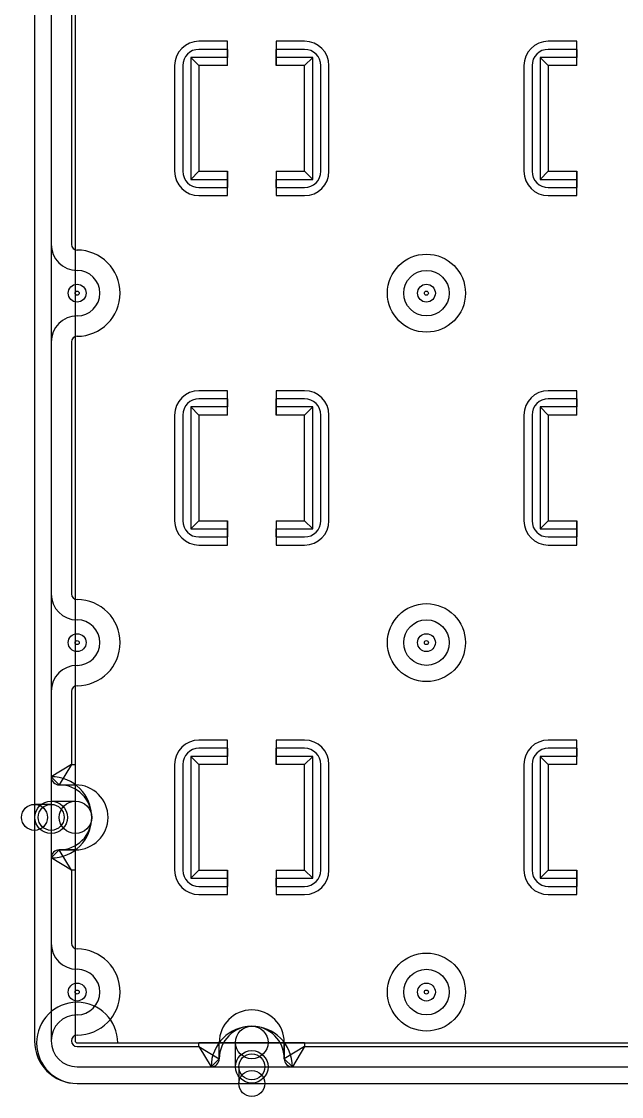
# Model space of a CAD drawing. Header units: millimetres. Extents: x -7 to 180, y -185 to 58.
# Drawn here: x -6.8 to 67, y -184.8 to -52.6 of the extents above; entities that cross this region are included whole.
import ezdxf

# ---------------------------------------------------------------- set-up
doc = ezdxf.new("R2010")
doc.units = ezdxf.units.MM
doc.layers.add('Body018', color=7, linetype='CONTINUOUS')

msp = doc.modelspace()

# ---------------------------------------------------------------- linework, layer by layer
at = {"layer": 'Body018'}
for p, q in [((-5.25, 51.75, 16.55), (-5.25, -178, 16.55)), ((-5.25, 51.75, 16.55), (-5.25, -178, 16.55)), ((-5.25, 51.75, 3), (-5.25, -178, 3)), ((-5.25, 51.75, 3), (-5.25, -178, 3)), ((-3.2, 51.75, 18.6), (-3.2, -178, 18.6)), ((-3.2, 51.75, 18.6), (-3.2, -178, 18.6)), ((-3.2, 51.75, 18.6), (-3.2, -178, 18.6)), ((-3.2, 51.75, 18.6), (-3.2, -178, 18.6)), ((-0.25, 51.75, -2), (-0.25, -178, -2)), ((-0.25, 51.75, -2), (-0.25, -178, -2)), ((-3.2, -49, 2.5), (-3.2, -80, 2.5)), ((-3.2, -49, 2.5), (-3.2, -80, 2.5)), ((-0.7, -49), (-0.7, -80)), ((-0.7, -49), (-0.7, -80)), ((18.5, -55), (15, -55)), ((18.5, -55), (15, -55)), ((18.5, -58), (18.5, -55)), ((18.5, -58), (18.5, -55)), ((24.5, -55), (24.5, -58)), ((28, -55), (24.5, -55)), ((24.5, -55), (24.5, -58)), ((28, -55), (24.5, -55)), ((61.5, -55), (58, -55)), ((61.5, -55), (58, -55)), ((61.5, -58), (61.5, -55)), ((61.5, -58), (61.5, -55)), ((18.5, -56, 1), (15, -56, 1)), ((18.5, -56, 1), (15, -56, 1)), ((15, -56, 1), (15, -56, 2)), ((18.5, -56, 2), (15, -56, 2)), ((18.5, -56, 2), (15, -56, 2)), ((15, -56, 1), (15, -56, 2)), ((18.5, -56, 2), (18.5, -56, 1)), ((18.5, -56, 2), (18.5, -57, 2)), ((18.5, -56, 2), (18.5, -56, 1)), ((18.5, -56, 2), (18.5, -57, 2)), ((24.5, -57, 2), (24.5, -56, 2)), ((24.5, -56, 2), (24.5, -56, 1)), ((28, -56, 1), (24.5, -56, 1)), ((24.5, -57, 2), (24.5, -56, 2)), ((28, -56, 2), (24.5, -56, 2)), ((28, -56, 1), (24.5, -56, 1)), ((24.5, -56, 2), (24.5, -56, 1)), ((28, -56, 2), (24.5, -56, 2)), ((28, -56, 1), (28, -56, 2)), ((28, -56, 1), (28, -56, 2)), ((61.5, -56, 1), (58, -56, 1)), ((61.5, -56, 1), (58, -56, 1)), ((58, -56, 1), (58, -56, 2)), ((61.5, -56, 2), (58, -56, 2)), ((61.5, -56, 2), (58, -56, 2)), ((58, -56, 1), (58, -56, 2)), ((61.5, -56, 2), (61.5, -56, 1)), ((61.5, -56, 2), (61.5, -57, 2)), ((61.5, -56, 2), (61.5, -56, 1)), ((61.5, -56, 2), (61.5, -57, 2)), ((12, -58), (12, -71)), ((12, -58), (12, -71)), ((13, -58, 1), (13, -71, 1)), ((13, -58, 2), (13, -71, 2)), ((13, -58, 1), (13, -71, 1)), ((13, -58, 2), (13, -71, 2)), ((13, -58, 1), (13, -58, 2)), ((13, -58, 1), (13, -58, 2)), ((18.5, -57, 2), (14, -57, 2)), ((14, -57, 2), (14, -72, 2)), ((18.5, -57, 2), (14, -57, 2)), ((15, -58, 1), (14, -57, 2)), ((15, -58, 1), (14, -57, 2)), ((14, -57, 2), (14, -72, 2)), ((18.5, -58), (15, -58)), ((15, -58), (15, -71)), ((18.5, -58), (15, -58)), ((15, -58), (15, -58, 1)), ((18.5, -58, 1), (15, -58, 1)), ((15, -58), (15, -71)), ((15, -58, 1), (15, -71, 1)), ((15, -58), (15, -58, 1)), ((18.5, -58, 1), (15, -58, 1)), ((15, -58, 1), (15, -71, 1)), ((18.5, -58, 1), (18.5, -57, 2)), ((18.5, -58, 1), (18.5, -57, 2)), ((18.5, -58, 1), (18.5, -58)), ((18.5, -58, 1), (18.5, -58)), ((24.5, -58, 1), (24.5, -57, 2)), ((29, -57, 2), (24.5, -57, 2)), ((29, -57, 2), (24.5, -57, 2)), ((24.5, -58, 1), (24.5, -57, 2)), ((28, -58), (24.5, -58)), ((28, -58), (24.5, -58)), ((24.5, -58), (24.5, -58, 1)), ((28, -58, 1), (24.5, -58, 1)), ((24.5, -58), (24.5, -58, 1)), ((28, -58, 1), (24.5, -58, 1)), ((28, -58, 1), (29, -57, 2)), ((28, -58, 1), (29, -57, 2)), ((28, -71), (28, -58)), ((28, -71), (28, -58)), ((28, -58), (28, -58, 1)), ((28, -71, 1), (28, -58, 1)), ((28, -58), (28, -58, 1)), ((28, -71, 1), (28, -58, 1)), ((29, -72, 2), (29, -57, 2)), ((29, -72, 2), (29, -57, 2)), ((30, -71, 1), (30, -58, 1)), ((30, -71, 2), (30, -58, 2)), ((30, -58, 1), (30, -58, 2)), ((30, -71, 1), (30, -58, 1)), ((30, -58, 1), (30, -58, 2)), ((30, -71, 2), (30, -58, 2)), ((31, -71), (31, -58)), ((31, -71), (31, -58)), ((55, -58), (55, -71)), ((55, -58), (55, -71)), ((56, -58, 1), (56, -71, 1)), ((56, -58, 2), (56, -71, 2)), ((56, -58, 1), (56, -71, 1)), ((56, -58, 2), (56, -71, 2)), ((56, -58, 1), (56, -58, 2)), ((56, -58, 1), (56, -58, 2)), ((61.5, -57, 2), (57, -57, 2)), ((57, -57, 2), (57, -72, 2)), ((61.5, -57, 2), (57, -57, 2)), ((58, -58, 1), (57, -57, 2)), ((58, -58, 1), (57, -57, 2)), ((57, -57, 2), (57, -72, 2)), ((61.5, -58), (58, -58)), ((58, -58), (58, -71)), ((61.5, -58), (58, -58)), ((58, -58), (58, -58, 1)), ((61.5, -58, 1), (58, -58, 1)), ((58, -58), (58, -71)), ((58, -58, 1), (58, -71, 1)), ((58, -58), (58, -58, 1)), ((61.5, -58, 1), (58, -58, 1)), ((58, -58, 1), (58, -71, 1)), ((61.5, -58, 1), (61.5, -57, 2)), ((61.5, -58, 1), (61.5, -57, 2)), ((61.5, -58, 1), (61.5, -58)), ((61.5, -58, 1), (61.5, -58)), ((13, -71, 1), (13, -71, 2)), ((13, -71, 1), (13, -71, 2)), ((15, -71, 1), (14, -72, 2)), ((15, -71, 1), (14, -72, 2)), ((15, -71), (18.5, -71)), ((15, -71), (15, -71, 1)), ((15, -71), (18.5, -71)), ((15, -71, 1), (18.5, -71, 1)), ((15, -71), (15, -71, 1)), ((15, -71, 1), (18.5, -71, 1)), ((18.5, -74), (18.5, -71)), ((18.5, -71), (18.5, -71, 1)), ((18.5, -74), (18.5, -71)), ((18.5, -71), (18.5, -71, 1)), ((18.5, -71, 1), (18.5, -72, 2)), ((18.5, -71, 1), (18.5, -72, 2)), ((24.5, -71), (24.5, -74)), ((24.5, -71), (28, -71)), ((24.5, -71), (24.5, -74)), ((24.5, -71, 1), (24.5, -72, 2)), ((24.5, -71, 1), (24.5, -71)), ((24.5, -71), (28, -71)), ((24.5, -71, 1), (28, -71, 1)), ((24.5, -71, 1), (24.5, -71)), ((24.5, -71, 1), (24.5, -72, 2)), ((24.5, -71, 1), (28, -71, 1)), ((28, -71), (28, -71, 1)), ((28, -71), (28, -71, 1)), ((28, -71, 1), (29, -72, 2)), ((28, -71, 1), (29, -72, 2)), ((30, -71, 1), (30, -71, 2)), ((30, -71, 1), (30, -71, 2)), ((56, -71, 1), (56, -71, 2)), ((56, -71, 1), (56, -71, 2)), ((58, -71, 1), (57, -72, 2)), ((58, -71, 1), (57, -72, 2)), ((58, -71), (61.5, -71)), ((58, -71), (58, -71, 1)), ((58, -71), (61.5, -71)), ((58, -71, 1), (61.5, -71, 1)), ((58, -71), (58, -71, 1)), ((58, -71, 1), (61.5, -71, 1)), ((61.5, -74), (61.5, -71)), ((61.5, -71), (61.5, -71, 1)), ((61.5, -74), (61.5, -71)), ((61.5, -71), (61.5, -71, 1)), ((61.5, -71, 1), (61.5, -72, 2)), ((61.5, -71, 1), (61.5, -72, 2)), ((14, -72, 2), (18.5, -72, 2)), ((14, -72, 2), (18.5, -72, 2)), ((18.5, -72, 2), (18.5, -73, 2)), ((18.5, -72, 2), (18.5, -73, 2)), ((24.5, -73, 2), (24.5, -72, 2)), ((24.5, -73, 2), (24.5, -72, 2)), ((24.5, -72, 2), (29, -72, 2)), ((24.5, -72, 2), (29, -72, 2)), ((57, -72, 2), (61.5, -72, 2)), ((57, -72, 2), (61.5, -72, 2)), ((61.5, -72, 2), (61.5, -73, 2)), ((61.5, -72, 2), (61.5, -73, 2)), ((15, -73, 1), (18.5, -73, 1)), ((15, -73, 2), (18.5, -73, 2)), ((15, -73, 1), (18.5, -73, 1)), ((15, -73, 2), (18.5, -73, 2)), ((15, -73, 1), (15, -73, 2)), ((15, -73, 1), (15, -73, 2)), ((15, -74), (18.5, -74)), ((15, -74), (18.5, -74)), ((18.5, -73, 2), (18.5, -73, 1)), ((18.5, -73, 2), (18.5, -73, 1)), ((24.5, -73, 2), (24.5, -73, 1)), ((24.5, -73, 1), (28, -73, 1)), ((24.5, -73, 1), (28, -73, 1)), ((24.5, -73, 2), (28, -73, 2)), ((24.5, -73, 2), (24.5, -73, 1)), ((24.5, -73, 2), (28, -73, 2)), ((24.5, -74), (28, -74)), ((24.5, -74), (28, -74)), ((28, -73, 1), (28, -73, 2)), ((28, -73, 1), (28, -73, 2)), ((58, -73, 1), (61.5, -73, 1)), ((58, -73, 2), (61.5, -73, 2)), ((58, -73, 1), (61.5, -73, 1)), ((58, -73, 2), (61.5, -73, 2)), ((58, -73, 1), (58, -73, 2)), ((58, -73, 1), (58, -73, 2)), ((58, -74), (61.5, -74)), ((58, -74), (61.5, -74)), ((61.5, -73, 2), (61.5, -73, 1)), ((61.5, -73, 2), (61.5, -73, 1)), ((-3.2, -80, 2.5), (-3.2, -80, 7)), ((-3.2, -80, 7), (-3.2, -92, 7)), ((-3.2, -80, 2.5), (-3.2, -80, 7)), ((-3.2, -80, 7), (-3.2, -92, 7)), ((0, -83.2, 2.5), (0, -83.2, 7)), ((0, -83.2, 2.5), (0, -83.2, 7)), ((0.25, -86, 2), (0.25, -86, -1.8)), ((0.25, -86, 2), (0.25, -86, -1.8)), ((1.1, -86, 7), (1.1, -86, 2)), ((1.1, -86, 7), (1.1, -86, 2)), ((43.25, -86, 2), (43.25, -86, -1.8)), ((43.25, -86, 2), (43.25, -86, -1.8)), ((44.1, -86, 7), (44.1, -86, 2)), ((44.1, -86, 7), (44.1, -86, 2)), ((45.8, -86, 2), (45.8, -86, 7)), ((45.8, -86, 2), (45.8, -86, 7)), ((0, -88.8, 2.5), (0, -88.8, 7)), ((0, -88.8, 2.5), (0, -88.8, 7)), ((-3.2, -92, 2.5), (-3.2, -123, 2.5)), ((-3.2, -92, 2.5), (-3.2, -92, 7)), ((-3.2, -92, 2.5), (-3.2, -123, 2.5)), ((-3.2, -92, 2.5), (-3.2, -92, 7)), ((-0.7, -92), (-0.7, -123)), ((-0.7, -92), (-0.7, -123)), ((18.5, -98), (15, -98)), ((18.5, -98), (15, -98)), ((18.5, -99, 1), (15, -99, 1)), ((18.5, -99, 1), (15, -99, 1)), ((15, -99, 1), (15, -99, 2)), ((18.5, -99, 2), (15, -99, 2)), ((18.5, -99, 2), (15, -99, 2)), ((15, -99, 1), (15, -99, 2)), ((18.5, -101), (18.5, -98)), ((18.5, -101), (18.5, -98)), ((18.5, -99, 2), (18.5, -99, 1)), ((18.5, -99, 2), (18.5, -100, 2)), ((18.5, -99, 2), (18.5, -99, 1)), ((18.5, -99, 2), (18.5, -100, 2)), ((24.5, -98), (24.5, -101)), ((28, -98), (24.5, -98)), ((24.5, -98), (24.5, -101)), ((28, -98), (24.5, -98)), ((24.5, -100, 2), (24.5, -99, 2)), ((24.5, -99, 2), (24.5, -99, 1)), ((28, -99, 1), (24.5, -99, 1)), ((24.5, -100, 2), (24.5, -99, 2)), ((28, -99, 2), (24.5, -99, 2)), ((28, -99, 1), (24.5, -99, 1)), ((24.5, -99, 2), (24.5, -99, 1)), ((28, -99, 2), (24.5, -99, 2)), ((28, -99, 1), (28, -99, 2)), ((28, -99, 1), (28, -99, 2)), ((61.5, -98), (58, -98)), ((61.5, -98), (58, -98)), ((61.5, -99, 1), (58, -99, 1)), ((61.5, -99, 1), (58, -99, 1)), ((58, -99, 1), (58, -99, 2)), ((61.5, -99, 2), (58, -99, 2)), ((61.5, -99, 2), (58, -99, 2)), ((58, -99, 1), (58, -99, 2)), ((61.5, -101), (61.5, -98)), ((61.5, -101), (61.5, -98)), ((61.5, -99, 2), (61.5, -99, 1)), ((61.5, -99, 2), (61.5, -100, 2)), ((61.5, -99, 2), (61.5, -99, 1)), ((61.5, -99, 2), (61.5, -100, 2)), ((18.5, -100, 2), (14, -100, 2)), ((14, -100, 2), (14, -115, 2)), ((18.5, -100, 2), (14, -100, 2)), ((15, -101, 1), (14, -100, 2)), ((15, -101, 1), (14, -100, 2)), ((14, -100, 2), (14, -115, 2)), ((18.5, -101, 1), (18.5, -100, 2)), ((18.5, -101, 1), (18.5, -100, 2)), ((24.5, -101, 1), (24.5, -100, 2)), ((29, -100, 2), (24.5, -100, 2)), ((29, -100, 2), (24.5, -100, 2)), ((24.5, -101, 1), (24.5, -100, 2)), ((28, -101, 1), (29, -100, 2)), ((28, -101, 1), (29, -100, 2)), ((29, -115, 2), (29, -100, 2)), ((29, -115, 2), (29, -100, 2)), ((61.5, -100, 2), (57, -100, 2)), ((57, -100, 2), (57, -115, 2)), ((61.5, -100, 2), (57, -100, 2)), ((58, -101, 1), (57, -100, 2)), ((58, -101, 1), (57, -100, 2)), ((57, -100, 2), (57, -115, 2)), ((61.5, -101, 1), (61.5, -100, 2)), ((61.5, -101, 1), (61.5, -100, 2)), ((12, -101), (12, -114)), ((12, -101), (12, -114)), ((13, -101, 1), (13, -114, 1)), ((13, -101, 2), (13, -114, 2)), ((13, -101, 1), (13, -114, 1)), ((13, -101, 2), (13, -114, 2)), ((13, -101, 1), (13, -101, 2)), ((13, -101, 1), (13, -101, 2)), ((18.5, -101), (15, -101)), ((15, -101), (15, -114)), ((18.5, -101), (15, -101)), ((15, -101), (15, -101, 1)), ((18.5, -101, 1), (15, -101, 1)), ((15, -101), (15, -114)), ((15, -101, 1), (15, -114, 1)), ((15, -101), (15, -101, 1)), ((18.5, -101, 1), (15, -101, 1)), ((15, -101, 1), (15, -114, 1)), ((18.5, -101, 1), (18.5, -101)), ((18.5, -101, 1), (18.5, -101)), ((28, -101), (24.5, -101)), ((28, -101), (24.5, -101)), ((24.5, -101), (24.5, -101, 1)), ((28, -101, 1), (24.5, -101, 1)), ((24.5, -101), (24.5, -101, 1)), ((28, -101, 1), (24.5, -101, 1)), ((28, -114), (28, -101)), ((28, -114), (28, -101)), ((28, -101), (28, -101, 1)), ((28, -114, 1), (28, -101, 1)), ((28, -101), (28, -101, 1)), ((28, -114, 1), (28, -101, 1)), ((30, -114, 1), (30, -101, 1)), ((30, -114, 2), (30, -101, 2)), ((30, -101, 1), (30, -101, 2)), ((30, -114, 1), (30, -101, 1)), ((30, -101, 1), (30, -101, 2)), ((30, -114, 2), (30, -101, 2)), ((31, -114), (31, -101)), ((31, -114), (31, -101)), ((55, -101), (55, -114)), ((55, -101), (55, -114)), ((56, -101, 1), (56, -114, 1)), ((56, -101, 2), (56, -114, 2)), ((56, -101, 1), (56, -114, 1)), ((56, -101, 2), (56, -114, 2)), ((56, -101, 1), (56, -101, 2)), ((56, -101, 1), (56, -101, 2)), ((61.5, -101), (58, -101)), ((58, -101), (58, -114)), ((61.5, -101), (58, -101)), ((58, -101), (58, -101, 1)), ((61.5, -101, 1), (58, -101, 1)), ((58, -101), (58, -114)), ((58, -101, 1), (58, -114, 1)), ((58, -101), (58, -101, 1)), ((61.5, -101, 1), (58, -101, 1)), ((58, -101, 1), (58, -114, 1)), ((61.5, -101, 1), (61.5, -101)), ((61.5, -101, 1), (61.5, -101)), ((13, -114, 1), (13, -114, 2)), ((13, -114, 1), (13, -114, 2)), ((15, -114, 1), (14, -115, 2)), ((15, -114, 1), (14, -115, 2)), ((14, -115, 2), (18.5, -115, 2)), ((14, -115, 2), (18.5, -115, 2)), ((15, -114), (18.5, -114)), ((15, -114), (15, -114, 1)), ((15, -114), (18.5, -114)), ((15, -114, 1), (18.5, -114, 1)), ((15, -114), (15, -114, 1)), ((15, -114, 1), (18.5, -114, 1)), ((18.5, -117), (18.5, -114)), ((18.5, -114), (18.5, -114, 1)), ((18.5, -117), (18.5, -114)), ((18.5, -114), (18.5, -114, 1)), ((18.5, -114, 1), (18.5, -115, 2)), ((18.5, -114, 1), (18.5, -115, 2)), ((18.5, -115, 2), (18.5, -116, 2)), ((18.5, -115, 2), (18.5, -116, 2)), ((24.5, -114), (24.5, -117)), ((24.5, -114), (28, -114)), ((24.5, -114), (24.5, -117)), ((24.5, -114, 1), (24.5, -115, 2)), ((24.5, -114, 1), (24.5, -114)), ((24.5, -114), (28, -114)), ((24.5, -114, 1), (28, -114, 1)), ((24.5, -114, 1), (24.5, -114)), ((24.5, -114, 1), (24.5, -115, 2)), ((24.5, -114, 1), (28, -114, 1)), ((24.5, -116, 2), (24.5, -115, 2)), ((24.5, -116, 2), (24.5, -115, 2)), ((24.5, -115, 2), (29, -115, 2)), ((24.5, -115, 2), (29, -115, 2)), ((28, -114), (28, -114, 1)), ((28, -114), (28, -114, 1)), ((28, -114, 1), (29, -115, 2)), ((28, -114, 1), (29, -115, 2)), ((30, -114, 1), (30, -114, 2)), ((30, -114, 1), (30, -114, 2)), ((56, -114, 1), (56, -114, 2)), ((56, -114, 1), (56, -114, 2)), ((58, -114, 1), (57, -115, 2)), ((58, -114, 1), (57, -115, 2)), ((57, -115, 2), (61.5, -115, 2)), ((57, -115, 2), (61.5, -115, 2)), ((58, -114), (61.5, -114)), ((58, -114), (58, -114, 1)), ((58, -114), (61.5, -114)), ((58, -114, 1), (61.5, -114, 1)), ((58, -114), (58, -114, 1)), ((58, -114, 1), (61.5, -114, 1)), ((61.5, -117), (61.5, -114)), ((61.5, -114), (61.5, -114, 1)), ((61.5, -117), (61.5, -114)), ((61.5, -114), (61.5, -114, 1)), ((61.5, -114, 1), (61.5, -115, 2)), ((61.5, -114, 1), (61.5, -115, 2)), ((61.5, -115, 2), (61.5, -116, 2)), ((61.5, -115, 2), (61.5, -116, 2)), ((15, -116, 1), (18.5, -116, 1)), ((15, -116, 2), (18.5, -116, 2)), ((15, -116, 1), (18.5, -116, 1)), ((15, -116, 2), (18.5, -116, 2)), ((15, -116, 1), (15, -116, 2)), ((15, -116, 1), (15, -116, 2)), ((18.5, -116, 2), (18.5, -116, 1)), ((18.5, -116, 2), (18.5, -116, 1)), ((24.5, -116, 2), (24.5, -116, 1)), ((24.5, -116, 1), (28, -116, 1)), ((24.5, -116, 1), (28, -116, 1)), ((24.5, -116, 2), (28, -116, 2)), ((24.5, -116, 2), (24.5, -116, 1)), ((24.5, -116, 2), (28, -116, 2)), ((28, -116, 1), (28, -116, 2)), ((28, -116, 1), (28, -116, 2)), ((58, -116, 1), (61.5, -116, 1)), ((58, -116, 2), (61.5, -116, 2)), ((58, -116, 1), (61.5, -116, 1)), ((58, -116, 2), (61.5, -116, 2)), ((58, -116, 1), (58, -116, 2)), ((58, -116, 1), (58, -116, 2)), ((61.5, -116, 2), (61.5, -116, 1)), ((61.5, -116, 2), (61.5, -116, 1)), ((15, -117), (18.5, -117)), ((15, -117), (18.5, -117)), ((24.5, -117), (28, -117)), ((24.5, -117), (28, -117)), ((58, -117), (61.5, -117)), ((58, -117), (61.5, -117)), ((-3.2, -123, 7), (-3.2, -135, 7)), ((-3.2, -123, 2.5), (-3.2, -123, 7)), ((-3.2, -123, 7), (-3.2, -135, 7)), ((-3.2, -123, 2.5), (-3.2, -123, 7)), ((0, -126.2, 2.5), (0, -126.2, 7)), ((0, -126.2, 2.5), (0, -126.2, 7)), ((0.25, -129, 2), (0.25, -129, -1.8)), ((0.25, -129, 2), (0.25, -129, -1.8)), ((1.1, -129, 7), (1.1, -129, 2)), ((1.1, -129, 7), (1.1, -129, 2)), ((43.25, -129, 2), (43.25, -129, -1.8)), ((43.25, -129, 2), (43.25, -129, -1.8)), ((44.1, -129, 7), (44.1, -129, 2)), ((44.1, -129, 7), (44.1, -129, 2)), ((45.8, -129, 2), (45.8, -129, 7)), ((45.8, -129, 2), (45.8, -129, 7)), ((0, -131.8, 2.5), (0, -131.8, 7)), ((0, -131.8, 2.5), (0, -131.8, 7)), ((-3.2, -135, 2.5), (-3.2, -145.5, 2.5)), ((-3.2, -135, 2.5), (-3.2, -135, 7)), ((-3.2, -135, 2.5), (-3.2, -145.5, 2.5)), ((-3.2, -135, 2.5), (-3.2, -135, 7)), ((-0.7, -135), (-0.7, -144)), ((-0.7, -135), (-0.7, -144)), ((18.5, -141), (15, -141)), ((18.5, -141), (15, -141)), ((18.5, -144), (18.5, -141)), ((18.5, -144), (18.5, -141)), ((24.5, -141), (24.5, -144)), ((28, -141), (24.5, -141)), ((24.5, -141), (24.5, -144)), ((28, -141), (24.5, -141)), ((61.5, -141), (58, -141)), ((61.5, -141), (58, -141)), ((61.5, -144), (61.5, -141)), ((61.5, -144), (61.5, -141)), ((18.5, -142, 1), (15, -142, 1)), ((18.5, -142, 1), (15, -142, 1)), ((15, -142, 1), (15, -142, 2)), ((18.5, -142, 2), (15, -142, 2)), ((18.5, -142, 2), (15, -142, 2)), ((15, -142, 1), (15, -142, 2)), ((18.5, -142, 2), (18.5, -142, 1)), ((18.5, -142, 2), (18.5, -143, 2)), ((18.5, -142, 2), (18.5, -142, 1)), ((18.5, -142, 2), (18.5, -143, 2)), ((24.5, -143, 2), (24.5, -142, 2)), ((24.5, -142, 2), (24.5, -142, 1)), ((28, -142, 1), (24.5, -142, 1)), ((24.5, -143, 2), (24.5, -142, 2)), ((28, -142, 2), (24.5, -142, 2)), ((28, -142, 1), (24.5, -142, 1)), ((24.5, -142, 2), (24.5, -142, 1)), ((28, -142, 2), (24.5, -142, 2)), ((28, -142, 1), (28, -142, 2)), ((28, -142, 1), (28, -142, 2)), ((61.5, -142, 1), (58, -142, 1)), ((61.5, -142, 1), (58, -142, 1)), ((58, -142, 1), (58, -142, 2)), ((61.5, -142, 2), (58, -142, 2)), ((61.5, -142, 2), (58, -142, 2)), ((58, -142, 1), (58, -142, 2)), ((61.5, -142, 2), (61.5, -142, 1)), ((61.5, -142, 2), (61.5, -143, 2)), ((61.5, -142, 2), (61.5, -142, 1)), ((61.5, -142, 2), (61.5, -143, 2)), ((-0.7, -144), (-0.2, -144)), ((-0.7, -144), (-0.2, -144)), ((-0.2, -157), (-0.2, -144)), ((-0.2, -157), (-0.2, -144)), ((12, -144), (12, -157)), ((12, -144), (12, -157)), ((13, -144, 1), (13, -157, 1)), ((13, -144, 2), (13, -157, 2)), ((13, -144, 1), (13, -157, 1)), ((13, -144, 2), (13, -157, 2)), ((13, -144, 1), (13, -144, 2)), ((13, -144, 1), (13, -144, 2)), ((18.5, -143, 2), (14, -143, 2)), ((14, -143, 2), (14, -158, 2)), ((18.5, -143, 2), (14, -143, 2)), ((15, -144, 1), (14, -143, 2)), ((15, -144, 1), (14, -143, 2)), ((14, -143, 2), (14, -158, 2)), ((18.5, -144), (15, -144)), ((15, -144), (15, -157)), ((18.5, -144), (15, -144)), ((15, -144), (15, -144, 1)), ((18.5, -144, 1), (15, -144, 1)), ((15, -144), (15, -157)), ((15, -144, 1), (15, -157, 1)), ((15, -144), (15, -144, 1)), ((18.5, -144, 1), (15, -144, 1)), ((15, -144, 1), (15, -157, 1)), ((18.5, -144, 1), (18.5, -143, 2)), ((18.5, -144, 1), (18.5, -143, 2)), ((18.5, -144, 1), (18.5, -144)), ((18.5, -144, 1), (18.5, -144)), ((24.5, -144, 1), (24.5, -143, 2)), ((29, -143, 2), (24.5, -143, 2)), ((29, -143, 2), (24.5, -143, 2)), ((24.5, -144, 1), (24.5, -143, 2)), ((28, -144), (24.5, -144)), ((28, -144), (24.5, -144)), ((24.5, -144), (24.5, -144, 1)), ((28, -144, 1), (24.5, -144, 1)), ((24.5, -144), (24.5, -144, 1)), ((28, -144, 1), (24.5, -144, 1)), ((28, -144, 1), (29, -143, 2)), ((28, -144, 1), (29, -143, 2)), ((28, -157), (28, -144)), ((28, -157), (28, -144)), ((28, -144), (28, -144, 1)), ((28, -157, 1), (28, -144, 1)), ((28, -144), (28, -144, 1)), ((28, -157, 1), (28, -144, 1)), ((29, -158, 2), (29, -143, 2)), ((29, -158, 2), (29, -143, 2)), ((30, -157, 1), (30, -144, 1)), ((30, -157, 2), (30, -144, 2)), ((30, -144, 1), (30, -144, 2)), ((30, -157, 1), (30, -144, 1)), ((30, -144, 1), (30, -144, 2)), ((30, -157, 2), (30, -144, 2)), ((31, -157), (31, -144)), ((31, -157), (31, -144)), ((55, -144), (55, -157)), ((55, -144), (55, -157)), ((56, -144, 1), (56, -157, 1)), ((56, -144, 2), (56, -157, 2)), ((56, -144, 1), (56, -157, 1)), ((56, -144, 2), (56, -157, 2)), ((56, -144, 1), (56, -144, 2)), ((56, -144, 1), (56, -144, 2)), ((61.5, -143, 2), (57, -143, 2)), ((57, -143, 2), (57, -158, 2)), ((61.5, -143, 2), (57, -143, 2)), ((58, -144, 1), (57, -143, 2)), ((58, -144, 1), (57, -143, 2)), ((57, -143, 2), (57, -158, 2)), ((61.5, -144), (58, -144)), ((58, -144), (58, -157)), ((61.5, -144), (58, -144)), ((58, -144), (58, -144, 1)), ((61.5, -144, 1), (58, -144, 1)), ((58, -144), (58, -157)), ((58, -144, 1), (58, -157, 1)), ((58, -144), (58, -144, 1)), ((61.5, -144, 1), (58, -144, 1)), ((58, -144, 1), (58, -157, 1)), ((61.5, -144, 1), (61.5, -143, 2)), ((61.5, -144, 1), (61.5, -143, 2)), ((61.5, -144, 1), (61.5, -144)), ((61.5, -144, 1), (61.5, -144)), ((-3.2, -145.5, 2.5), (-3.2, -145.5, 5)), ((-3.2, -145.5, 2.5), (-3.2, -145.5, 5)), ((-2.2, -146.5, 2.5), (-2.2, -146.5, 5)), ((-2.2, -146.5, 2.5), (-0.2, -146.5, 2.5)), ((-2.2, -146.5, 5), (-0.2, -146.5, 5)), ((-2.2, -146.5, 2.5), (-2.2, -146.5, 5)), ((-2.2, -146.5, 2.5), (-0.2, -146.5, 2.5)), ((-2.2, -146.5, 5), (-0.2, -146.5, 5)), ((-0.2, -146.5, 5), (-0.2, -146.5, 2.5)), ((-0.2, -146.5, 5), (-0.2, -146.5, 2.5)), ((-3.2, -148.9, 5), (-5.25, -148.9, 5)), ((-3.2, -148.9, 5), (-5.25, -148.9, 5)), ((-3.2, -148.5, 5), (-0.2, -148.5, 5)), ((-3.2, -148.5, 5), (-0.2, -148.5, 5)), ((-2.2, -154.5, 5), (-2.2, -154.5, 2.5)), ((-0.2, -154.5, 2.5), (-2.2, -154.5, 2.5)), ((-2.2, -154.5, 5), (-2.2, -154.5, 2.5)), ((-0.2, -154.5, 2.5), (-2.2, -154.5, 2.5)), ((-2.2, -154.5, 5), (-0.2, -154.5, 5)), ((-2.2, -154.5, 5), (-0.2, -154.5, 5)), ((-0.2, -154.5, 5), (-0.2, -154.5, 2.5)), ((-0.2, -154.5, 5), (-0.2, -154.5, 2.5)), ((-3.2, -155.5, 2.5), (-3.2, -166, 2.5)), ((-3.2, -155.5, 5), (-3.2, -155.5, 2.5)), ((-3.2, -155.5, 2.5), (-3.2, -166, 2.5)), ((-3.2, -155.5, 5), (-3.2, -155.5, 2.5)), ((-0.7, -157), (-0.7, -166)), ((-0.2, -157), (-0.7, -157)), ((-0.7, -157), (-0.7, -166)), ((-0.2, -157), (-0.7, -157)), ((13, -157, 1), (13, -157, 2)), ((13, -157, 1), (13, -157, 2)), ((15, -157, 1), (14, -158, 2)), ((15, -157, 1), (14, -158, 2)), ((15, -157), (18.5, -157)), ((15, -157), (15, -157, 1)), ((15, -157), (18.5, -157)), ((15, -157, 1), (18.5, -157, 1)), ((15, -157), (15, -157, 1)), ((15, -157, 1), (18.5, -157, 1)), ((18.5, -160), (18.5, -157)), ((18.5, -157), (18.5, -157, 1)), ((18.5, -160), (18.5, -157)), ((18.5, -157), (18.5, -157, 1)), ((18.5, -157, 1), (18.5, -158, 2)), ((18.5, -157, 1), (18.5, -158, 2)), ((24.5, -157), (24.5, -160)), ((24.5, -157), (28, -157)), ((24.5, -157), (24.5, -160)), ((24.5, -157, 1), (24.5, -158, 2)), ((24.5, -157, 1), (24.5, -157)), ((24.5, -157), (28, -157)), ((24.5, -157, 1), (28, -157, 1)), ((24.5, -157, 1), (24.5, -157)), ((24.5, -157, 1), (24.5, -158, 2)), ((24.5, -157, 1), (28, -157, 1)), ((28, -157), (28, -157, 1)), ((28, -157), (28, -157, 1)), ((28, -157, 1), (29, -158, 2)), ((28, -157, 1), (29, -158, 2)), ((30, -157, 1), (30, -157, 2)), ((30, -157, 1), (30, -157, 2)), ((56, -157, 1), (56, -157, 2)), ((56, -157, 1), (56, -157, 2)), ((58, -157, 1), (57, -158, 2)), ((58, -157, 1), (57, -158, 2)), ((58, -157), (61.5, -157)), ((58, -157), (58, -157, 1)), ((58, -157), (61.5, -157)), ((58, -157, 1), (61.5, -157, 1)), ((58, -157), (58, -157, 1)), ((58, -157, 1), (61.5, -157, 1)), ((61.5, -160), (61.5, -157)), ((61.5, -157), (61.5, -157, 1)), ((61.5, -160), (61.5, -157)), ((61.5, -157), (61.5, -157, 1)), ((61.5, -157, 1), (61.5, -158, 2)), ((61.5, -157, 1), (61.5, -158, 2)), ((14, -158, 2), (18.5, -158, 2)), ((14, -158, 2), (18.5, -158, 2)), ((18.5, -158, 2), (18.5, -159, 2)), ((18.5, -158, 2), (18.5, -159, 2)), ((24.5, -159, 2), (24.5, -158, 2)), ((24.5, -159, 2), (24.5, -158, 2)), ((24.5, -158, 2), (29, -158, 2)), ((24.5, -158, 2), (29, -158, 2)), ((57, -158, 2), (61.5, -158, 2)), ((57, -158, 2), (61.5, -158, 2)), ((61.5, -158, 2), (61.5, -159, 2)), ((61.5, -158, 2), (61.5, -159, 2)), ((15, -159, 1), (18.5, -159, 1)), ((15, -159, 2), (18.5, -159, 2)), ((15, -159, 1), (18.5, -159, 1)), ((15, -159, 2), (18.5, -159, 2)), ((15, -159, 1), (15, -159, 2)), ((15, -159, 1), (15, -159, 2)), ((15, -160), (18.5, -160)), ((15, -160), (18.5, -160)), ((18.5, -159, 2), (18.5, -159, 1)), ((18.5, -159, 2), (18.5, -159, 1)), ((24.5, -159, 2), (24.5, -159, 1)), ((24.5, -159, 1), (28, -159, 1)), ((24.5, -159, 1), (28, -159, 1)), ((24.5, -159, 2), (28, -159, 2)), ((24.5, -159, 2), (24.5, -159, 1)), ((24.5, -159, 2), (28, -159, 2)), ((24.5, -160), (28, -160)), ((24.5, -160), (28, -160)), ((28, -159, 1), (28, -159, 2)), ((28, -159, 1), (28, -159, 2)), ((58, -159, 1), (61.5, -159, 1)), ((58, -159, 2), (61.5, -159, 2)), ((58, -159, 1), (61.5, -159, 1)), ((58, -159, 2), (61.5, -159, 2)), ((58, -159, 1), (58, -159, 2)), ((58, -159, 1), (58, -159, 2)), ((58, -160), (61.5, -160)), ((58, -160), (61.5, -160)), ((61.5, -159, 2), (61.5, -159, 1)), ((61.5, -159, 2), (61.5, -159, 1)), ((-3.2, -166, 7), (-3.2, -178, 7)), ((-3.2, -166, 2.5), (-3.2, -166, 7)), ((-3.2, -166, 7), (-3.2, -178, 7)), ((-3.2, -166, 2.5), (-3.2, -166, 7)), ((0, -169.2, 2.5), (0, -169.2, 7)), ((0, -169.2, 2.5), (0, -169.2, 7)), ((0.25, -172, 2), (0.25, -172, -1.8)), ((0.25, -172, 2), (0.25, -172, -1.8)), ((1.1, -172, 7), (1.1, -172, 2)), ((1.1, -172, 7), (1.1, -172, 2)), ((43.25, -172, 2), (43.25, -172, -1.8)), ((43.25, -172, 2), (43.25, -172, -1.8)), ((44.1, -172, 7), (44.1, -172, 2)), ((44.1, -172, 7), (44.1, -172, 2)), ((45.8, -172, 2), (45.8, -172, 7)), ((45.8, -172, 2), (45.8, -172, 7)), ((0, -174.8, 2.5), (0, -174.8, 7)), ((0, -174.8, 2.5), (0, -174.8, 7)), ((-5.25, -178, 16.55), (-5.25, -178, 3)), ((-5.25, -178, 16.55), (-5.25, -178, 3)), ((-3.2, -178, 7), (-3.2, -178, 18.6)), ((-3.2, -178, 7), (-3.2, -178, 18.6)), ((0, -178.25, -2), (172, -178.25, -2)), ((0, -178.25, -2), (172, -178.25, -2)), ((15, -178.2), (28, -178.2)), ((15, -178.7), (15, -178.2)), ((15, -178.2), (28, -178.2)), ((15, -178.7), (15, -178.2)), ((17.5, -178.2, 2.5), (17.5, -178.2, 5)), ((17.5, -180.2, 2.5), (17.5, -178.2, 2.5)), ((17.5, -180.2, 5), (17.5, -178.2, 5)), ((17.5, -180.2, 2.5), (17.5, -178.2, 2.5)), ((17.5, -180.2, 5), (17.5, -178.2, 5)), ((17.5, -178.2, 2.5), (17.5, -178.2, 5)), ((19.5, -181.2, 5), (19.5, -178.2, 5)), ((19.5, -181.2, 5), (19.5, -178.2, 5)), ((25.5, -178.2, 2.5), (25.5, -180.2, 2.5)), ((25.5, -178.2, 5), (25.5, -178.2, 2.5)), ((25.5, -178.2, 2.5), (25.5, -180.2, 2.5)), ((25.5, -180.2, 5), (25.5, -178.2, 5)), ((25.5, -178.2, 5), (25.5, -178.2, 2.5)), ((25.5, -180.2, 5), (25.5, -178.2, 5)), ((28, -178.2), (28, -178.7)), ((28, -178.2), (28, -178.7)), ((0, -178.7), (15, -178.7)), ((0, -178.7), (15, -178.7)), ((28, -178.7), (144, -178.7)), ((28, -178.7), (144, -178.7)), ((0, -181.2, 18.6), (66.53, -181.2, 18.6)), ((0, -181.2, 18.6), (66.53, -181.2, 18.6)), ((0, -181.2, 2.5), (0, -181.2, 18.6)), ((0, -181.2, 2.5), (16.5, -181.2, 2.5)), ((0, -181.2, 2.5), (16.5, -181.2, 2.5)), ((0, -181.2, 2.5), (0, -181.2, 18.6)), ((0, -181.2, 18.6), (66.53, -181.2, 18.6)), ((0, -181.2, 18.6), (66.53, -181.2, 18.6)), ((16.5, -181.2, 2.5), (16.5, -181.2, 5)), ((16.5, -181.2, 2.5), (16.5, -181.2, 5)), ((17.5, -180.2, 2.5), (17.5, -180.2, 5)), ((17.5, -180.2, 2.5), (17.5, -180.2, 5)), ((19.9, -181.2, 5), (19.9, -183.25, 5)), ((19.9, -181.2, 5), (19.9, -183.25, 5)), ((25.5, -180.2, 5), (25.5, -180.2, 2.5)), ((25.5, -180.2, 5), (25.5, -180.2, 2.5)), ((26.5, -181.2, 2.5), (145.5, -181.2, 2.5)), ((26.5, -181.2, 5), (26.5, -181.2, 2.5)), ((26.5, -181.2, 2.5), (145.5, -181.2, 2.5)), ((26.5, -181.2, 5), (26.5, -181.2, 2.5)), ((66.53, -181.2, 18.6), (66.53, -181.2, 18.6)), ((66.53, -181.2, 18.6), (66.53, -181.2, 18.6)), ((0, -183.25, 16.55), (66.53, -183.25, 16.55)), ((0, -183.25, 16.55), (66.53, -183.25, 16.55)), ((0, -183.25, 3), (0, -183.25, 16.55)), ((0, -183.25, 3), (172, -183.25, 3)), ((0, -183.25, 3), (0, -183.25, 16.55)), ((0, -183.25, 3), (172, -183.25, 3))]:
    msp.add_line(p, q, dxfattribs=at)
for points in [[(-0.7, -144), (-3.2, -145.5)], [(-0.7, -144), (-3.2, -145.5)], [(-0.7, -144), (-2.2, -146.5)], [(-0.7, -144), (-2.2, -146.5)], [(-3.2, -145.5), (-2.2, -146.5)], [(-3.2, -145.5), (-2.2, -146.5)], [(-2.2, -154.5), (-3.2, -155.5)], [(-2.2, -154.5), (-3.2, -155.5)], [(-0.7, -157), (-2.2, -154.5)], [(-0.7, -157), (-2.2, -154.5)], [(-0.7, -157), (-3.2, -155.5)], [(-0.7, -157), (-3.2, -155.5)], [(15, -178.7), (17.5, -180.2)], [(15, -178.7), (16.5, -181.2)], [(15, -178.7), (16.5, -181.2)], [(15, -178.7), (17.5, -180.2)], [(28, -178.7), (25.5, -180.2)], [(28, -178.7), (25.5, -180.2)], [(28, -178.7), (26.5, -181.2)], [(28, -178.7), (26.5, -181.2)], [(16.5, -181.2), (17.5, -180.2)], [(16.5, -181.2), (17.5, -180.2)], [(25.5, -180.2), (26.5, -181.2)], [(25.5, -180.2), (26.5, -181.2)]]:
    msp.add_lwpolyline(points, dxfattribs=at)
for centre, radius in [((43, -86), 4.8), ((43, -86), 4.8), ((43, -86, 2), 2.8), ((43, -86, 2), 2.8), ((43, -86, 7), 2.8), ((43, -86, 7), 2.8), ((0, -86, 7), 1.1), ((0, -86, 7), 1.1), ((0, -86, 2), 1.1), ((0, -86, 2), 1.1), ((0, -86, 2), 0.25), ((0, -86, 2), 0.25), ((0, -86, -1.8), 0.25), ((0, -86, -1.8), 0.25), ((43, -86, 7), 1.1), ((43, -86, 7), 1.1), ((43, -86, 2), 1.1), ((43, -86, 2), 1.1), ((43, -86, 2), 0.25), ((43, -86, 2), 0.25), ((43, -86, -1.8), 0.25), ((43, -86, -1.8), 0.25), ((43, -129), 4.8), ((43, -129), 4.8), ((43, -129, 2), 2.8), ((43, -129, 2), 2.8), ((43, -129, 7), 2.8), ((43, -129, 7), 2.8), ((0, -129, 7), 1.1), ((0, -129, 7), 1.1), ((0, -129, 2), 1.1), ((0, -129, 2), 1.1), ((43, -129, 7), 1.1), ((43, -129, 7), 1.1), ((43, -129, 2), 1.1), ((43, -129, 2), 1.1), ((0, -129, 2), 0.25), ((0, -129, 2), 0.25), ((0, -129, -1.8), 0.25), ((0, -129, -1.8), 0.25), ((43, -129, 2), 0.25), ((43, -129, 2), 0.25), ((43, -129, -1.8), 0.25), ((43, -129, -1.8), 0.25), ((-5.25, -150.5, 5), 1.6), ((-5.25, -150.5, 5), 1.6), ((-3.2, -150.5, 5), 2), ((-3.2, -150.5, 5), 2), ((-3.2, -150.5, 5), 1.6), ((-3.2, -150.5, 5), 1.6), ((-0.2, -150.5, 5), 2), ((-0.2, -150.5, 5), 2), ((43, -172), 4.8), ((43, -172), 4.8), ((43, -172, 2), 2.8), ((43, -172, 2), 2.8), ((43, -172, 7), 2.8), ((43, -172, 7), 2.8), ((0, -172, 7), 1.1), ((0, -172, 7), 1.1), ((0, -172, 2), 1.1), ((0, -172, 2), 1.1), ((0, -172, 2), 0.25), ((0, -172, 2), 0.25), ((0, -172, -1.8), 0.25), ((0, -172, -1.8), 0.25), ((43, -172, 7), 1.1), ((43, -172, 7), 1.1), ((43, -172, 2), 1.1), ((43, -172, 2), 1.1), ((43, -172, 2), 0.25), ((43, -172, 2), 0.25), ((43, -172, -1.8), 0.25), ((43, -172, -1.8), 0.25), ((21.5, -178.2, 5), 2), ((21.5, -178.2, 5), 2), ((21.5, -181.2, 5), 2), ((21.5, -181.2, 5), 2), ((21.5, -181.2, 5), 1.6), ((21.5, -181.2, 5), 1.6), ((21.5, -183.25, 5), 1.6), ((21.5, -183.25, 5), 1.6)]:
    msp.add_circle(centre, radius, dxfattribs=at)
for centre, radius, start, end in [((15, -58), 3, 90, 180), ((15, -58), 3, 90, 180), ((15, -55, 1), 0, -90, 0), ((15, -55, 1), 0, -90, 0), ((18.5, -55, 1), 0, -90, 0), ((18.5, -55, 1), 0, -90, 0), ((24.5, -55, 1), 0, -90, 0), ((24.5, -55, 1), 0, -90, 0), ((28, -58), 3, 0, 90), ((28, -55, 1), 0, -90, 0), ((28, -58), 3, 0, 90), ((28, -55, 1), 0, -90, 0), ((58, -58), 3, 90, 180), ((58, -58), 3, 90, 180), ((58, -55, 1), 0, -90, 0), ((58, -55, 1), 0, -90, 0), ((61.5, -55, 1), 0, -90, 0), ((61.5, -55, 1), 0, -90, 0), ((15, -58, 1), 2, 90, 180), ((15, -58, 2), 2, 90, 180), ((15, -58, 1), 2, 90, 180), ((15, -58, 2), 2, 90, 180), ((28, -58, 1), 2, 0, 90), ((28, -58, 2), 2, 0, 90), ((28, -58, 1), 2, 0, 90), ((28, -58, 2), 2, 0, 90), ((58, -58, 1), 2, 90, 180), ((58, -58, 2), 2, 90, 180), ((58, -58, 1), 2, 90, 180), ((58, -58, 2), 2, 90, 180), ((12, -58, 1), 0, 0, 0), ((12, -58, 1), 0, 0, 0), ((31, -58, 1), 0, 180, 0), ((31, -58, 1), 0, 180, 0), ((55, -58, 1), 0, 0, 0), ((55, -58, 1), 0, 0, 0), ((15, -71), 3, 180, -90), ((12, -71, 1), 0, 0, 0), ((15, -71), 3, 180, -90), ((12, -71, 1), 0, 0, 0), ((15, -71, 1), 2, 180, -90), ((15, -71, 2), 2, 180, -90), ((15, -71, 1), 2, 180, -90), ((15, -71, 2), 2, 180, -90), ((28, -71), 3, -90, 0), ((28, -71), 3, -90, 0), ((28, -71, 1), 2, -90, 0), ((28, -71, 2), 2, -90, 0), ((28, -71, 1), 2, -90, 0), ((28, -71, 2), 2, -90, 0), ((31, -71, 1), 0, 180, 0), ((31, -71, 1), 0, 180, 0), ((58, -71), 3, 180, -90), ((55, -71, 1), 0, 0, 0), ((58, -71), 3, 180, -90), ((55, -71, 1), 0, 0, 0), ((58, -71, 1), 2, 180, -90), ((58, -71, 2), 2, 180, -90), ((58, -71, 1), 2, 180, -90), ((58, -71, 2), 2, 180, -90), ((15, -74, 1), 0, 90, 0), ((15, -74, 1), 0, 90, 0), ((18.5, -74, 1), 0, 90, 0), ((18.5, -74, 1), 0, 90, 0), ((24.5, -74, 1), 0, 90, 0), ((24.5, -74, 1), 0, 90, 0), ((28, -74, 1), 0, 90, 0), ((28, -74, 1), 0, 90, 0), ((58, -74, 1), 0, 90, 0), ((58, -74, 1), 0, 90, 0), ((61.5, -74, 1), 0, 90, 0), ((61.5, -74, 1), 0, 90, 0), ((0, -80, 2.5), 3.2, 180, -90), ((0, -80, 7), 3.2, 180, -90), ((0, -80, 7), 3.2, 180, -90), ((0, -80, 2.5), 3.2, 180, -90), ((0, -80), 0.7, 180, -90), ((-0.7, -80, 2.5), 0, 180, 0), ((-0.7, -80, 2.5), 0, 180, 0), ((0, -80), 0.7, 180, -90), ((0, -86), 5.3, -90, 90), ((0, -80.7, 2.5), 0, 0, -90), ((0, -86), 5.3, -90, 90), ((0, -80.7, 2.5), 0, 0, -90), ((0, -86, 7), 2.8, -90, 90), ((0, -86, 2.5), 2.8, -90, 90), ((0, -86, 2.5), 2.8, -90, 90), ((0, -86, 7), 2.8, -90, 90), ((47.8, -86, 2), 0, 180, 0), ((47.8, -86, 2), 0, 180, 0), ((0, -92, 2.5), 3.2, 90, 180), ((0, -92, 7), 3.2, 90, 180), ((0, -92, 7), 3.2, 90, 180), ((0, -92, 2.5), 3.2, 90, 180), ((0, -92), 0.7, 90, 180), ((0, -92), 0.7, 90, 180), ((-0.7, -92, 2.5), 0, 180, 0), ((-0.7, -92, 2.5), 0, 180, 0), ((0, -91.3, 2.5), 0, 0, 90), ((0, -91.3, 2.5), 0, 0, 90), ((15, -101), 3, 90, 180), ((15, -101), 3, 90, 180), ((15, -101, 1), 2, 90, 180), ((15, -101, 2), 2, 90, 180), ((15, -101, 1), 2, 90, 180), ((15, -101, 2), 2, 90, 180), ((15, -98, 1), 0, -90, 0), ((15, -98, 1), 0, -90, 0), ((18.5, -98, 1), 0, -90, 0), ((18.5, -98, 1), 0, -90, 0), ((24.5, -98, 1), 0, -90, 0), ((24.5, -98, 1), 0, -90, 0), ((28, -101), 3, 0, 90), ((28, -98, 1), 0, -90, 0), ((28, -101), 3, 0, 90), ((28, -98, 1), 0, -90, 0), ((28, -101, 1), 2, 0, 90), ((28, -101, 2), 2, 0, 90), ((28, -101, 1), 2, 0, 90), ((28, -101, 2), 2, 0, 90), ((58, -101), 3, 90, 180), ((58, -101), 3, 90, 180), ((58, -101, 1), 2, 90, 180), ((58, -101, 2), 2, 90, 180), ((58, -101, 1), 2, 90, 180), ((58, -101, 2), 2, 90, 180), ((58, -98, 1), 0, -90, 0), ((58, -98, 1), 0, -90, 0), ((61.5, -98, 1), 0, -90, 0), ((61.5, -98, 1), 0, -90, 0), ((12, -101, 1), 0, 0, 0), ((12, -101, 1), 0, 0, 0), ((31, -101, 1), 0, 180, 0), ((31, -101, 1), 0, 180, 0), ((55, -101, 1), 0, 0, 0), ((55, -101, 1), 0, 0, 0), ((15, -114), 3, 180, -90), ((12, -114, 1), 0, 0, 0), ((15, -114), 3, 180, -90), ((12, -114, 1), 0, 0, 0), ((15, -114, 1), 2, 180, -90), ((15, -114, 2), 2, 180, -90), ((15, -114, 1), 2, 180, -90), ((15, -114, 2), 2, 180, -90), ((28, -114), 3, -90, 0), ((28, -114), 3, -90, 0), ((28, -114, 1), 2, -90, 0), ((28, -114, 2), 2, -90, 0), ((28, -114, 1), 2, -90, 0), ((28, -114, 2), 2, -90, 0), ((31, -114, 1), 0, 180, 0), ((31, -114, 1), 0, 180, 0), ((58, -114), 3, 180, -90), ((55, -114, 1), 0, 0, 0), ((58, -114), 3, 180, -90), ((55, -114, 1), 0, 0, 0), ((58, -114, 1), 2, 180, -90), ((58, -114, 2), 2, 180, -90), ((58, -114, 1), 2, 180, -90), ((58, -114, 2), 2, 180, -90), ((15, -117, 1), 0, 90, 0), ((15, -117, 1), 0, 90, 0), ((18.5, -117, 1), 0, 90, 0), ((18.5, -117, 1), 0, 90, 0), ((24.5, -117, 1), 0, 90, 0), ((24.5, -117, 1), 0, 90, 0), ((28, -117, 1), 0, 90, 0), ((28, -117, 1), 0, 90, 0), ((58, -117, 1), 0, 90, 0), ((58, -117, 1), 0, 90, 0), ((61.5, -117, 1), 0, 90, 0), ((61.5, -117, 1), 0, 90, 0), ((0, -123, 7), 3.2, 180, -90), ((0, -123, 2.5), 3.2, 180, -90), ((0, -123, 7), 3.2, 180, -90), ((0, -123, 2.5), 3.2, 180, -90), ((0, -123), 0.7, 180, -90), ((-0.7, -123, 2.5), 0, 180, 0), ((-0.7, -123, 2.5), 0, 180, 0), ((0, -123), 0.7, 180, -90), ((0, -129), 5.3, -90, 90), ((0, -123.7, 2.5), 0, 0, -90), ((0, -129), 5.3, -90, 90), ((0, -123.7, 2.5), 0, 0, -90), ((0, -129, 7), 2.8, -90, 90), ((0, -129, 2.5), 2.8, -90, 90), ((0, -129, 2.5), 2.8, -90, 90), ((0, -129, 7), 2.8, -90, 90), ((47.8, -129, 2), 0, 180, 0), ((47.8, -129, 2), 0, 180, 0), ((0, -135, 2.5), 3.2, 90, 180), ((0, -135, 7), 3.2, 90, 180), ((0, -135, 7), 3.2, 90, 180), ((0, -135, 2.5), 3.2, 90, 180), ((0, -135), 0.7, 90, 180), ((0, -135), 0.7, 90, 180), ((0, -134.3, 2.5), 0, 0, 90), ((0, -134.3, 2.5), 0, 0, 90), ((-0.7, -135, 2.5), 0, 180, 0), ((-0.7, -135, 2.5), 0, 180, 0), ((15, -144), 3, 90, 180), ((15, -144), 3, 90, 180), ((15, -141, 1), 0, -90, 0), ((15, -141, 1), 0, -90, 0), ((18.5, -141, 1), 0, -90, 0), ((18.5, -141, 1), 0, -90, 0), ((24.5, -141, 1), 0, -90, 0), ((24.5, -141, 1), 0, -90, 0), ((28, -144), 3, 0, 90), ((28, -141, 1), 0, -90, 0), ((28, -144), 3, 0, 90), ((28, -141, 1), 0, -90, 0), ((58, -144), 3, 90, 180), ((58, -144), 3, 90, 180), ((58, -141, 1), 0, -90, 0), ((58, -141, 1), 0, -90, 0), ((61.5, -141, 1), 0, -90, 0), ((61.5, -141, 1), 0, -90, 0), ((15, -144, 1), 2, 90, 180), ((15, -144, 2), 2, 90, 180), ((15, -144, 1), 2, 90, 180), ((15, -144, 2), 2, 90, 180), ((28, -144, 1), 2, 0, 90), ((28, -144, 2), 2, 0, 90), ((28, -144, 1), 2, 0, 90), ((28, -144, 2), 2, 0, 90), ((58, -144, 1), 2, 90, 180), ((58, -144, 2), 2, 90, 180), ((58, -144, 1), 2, 90, 180), ((58, -144, 2), 2, 90, 180), ((-0.2, -144, 2.5), 0, -90, 0), ((-0.2, -144, 2.5), 0, -90, 0), ((12, -144, 1), 0, 0, 0), ((12, -144, 1), 0, 0, 0), ((31, -144, 1), 0, 180, 0), ((31, -144, 1), 0, 180, 0), ((55, -144, 1), 0, 0, 0), ((55, -144, 1), 0, 0, 0), ((-3.2, -150.5, 5), 5, -90, 90), ((-2.2, -145.5, 5), 1, 180, -90), ((-3.2, -150.5, 5), 5, -90, 90), ((-2.2, -145.5, 5), 1, 180, -90), ((-2.2, -150.5, 5), 4, -90, 90), ((-2.2, -150.5, 5), 4, -90, 90), ((-0.2, -150.5, 5), 4, -90, 90), ((-0.2, -150.5, 5), 4, -90, 90), ((-2.2, -155.5, 5), 1, 90, 180), ((-2.2, -155.5, 5), 1, 90, 180), ((-0.2, -157, 2.5), 0, 90, 0), ((-0.2, -157, 2.5), 0, 90, 0), ((15, -157), 3, 180, -90), ((12, -157, 1), 0, 0, 0), ((15, -157), 3, 180, -90), ((12, -157, 1), 0, 0, 0), ((15, -157, 1), 2, 180, -90), ((15, -157, 2), 2, 180, -90), ((15, -157, 1), 2, 180, -90), ((15, -157, 2), 2, 180, -90), ((28, -157), 3, -90, 0), ((28, -157), 3, -90, 0), ((28, -157, 1), 2, -90, 0), ((28, -157, 2), 2, -90, 0), ((28, -157, 1), 2, -90, 0), ((28, -157, 2), 2, -90, 0), ((31, -157, 1), 0, 180, 0), ((31, -157, 1), 0, 180, 0), ((58, -157), 3, 180, -90), ((55, -157, 1), 0, 0, 0), ((58, -157), 3, 180, -90), ((55, -157, 1), 0, 0, 0), ((58, -157, 1), 2, 180, -90), ((58, -157, 2), 2, 180, -90), ((58, -157, 1), 2, 180, -90), ((58, -157, 2), 2, 180, -90), ((15, -160, 1), 0, 90, 0), ((15, -160, 1), 0, 90, 0), ((18.5, -160, 1), 0, 90, 0), ((18.5, -160, 1), 0, 90, 0), ((24.5, -160, 1), 0, 90, 0), ((24.5, -160, 1), 0, 90, 0), ((28, -160, 1), 0, 90, 0), ((28, -160, 1), 0, 90, 0), ((58, -160, 1), 0, 90, 0), ((58, -160, 1), 0, 90, 0), ((61.5, -160, 1), 0, 90, 0), ((61.5, -160, 1), 0, 90, 0), ((0, -166, 7), 3.2, 180, -90), ((0, -166, 2.5), 3.2, 180, -90), ((0, -166, 7), 3.2, 180, -90), ((0, -166, 2.5), 3.2, 180, -90), ((0, -166), 0.7, 180, -90), ((-0.7, -166, 2.5), 0, 180, 0), ((-0.7, -166, 2.5), 0, 180, 0), ((0, -166), 0.7, 180, -90), ((0, -172), 5.3, -90, 90), ((0, -166.7, 2.5), 0, 0, -90), ((0, -172), 5.3, -90, 90), ((0, -166.7, 2.5), 0, 0, -90), ((0, -172, 7), 2.8, -90, 90), ((0, -172, 2.5), 2.8, -90, 90), ((0, -172, 2.5), 2.8, -90, 90), ((0, -172, 7), 2.8, -90, 90), ((-0.25, -178, 3), 5, 180, 180), ((-0.25, -178, 3), 5, 180, 180), ((0, -178.25, 3), 5, 0, -90), ((0, -178.25, 3), 5, 0, -90), ((47.8, -172, 2), 0, 180, 0), ((47.8, -172, 2), 0, 180, 0), ((21.5, -178.2, 5), 4, 0, 180), ((21.5, -178.2, 5), 4, 0, 180), ((0, -178, 2.5), 3.2, 90, 180), ((0, -178, 7), 3.2, 90, 180), ((0, -178, 7), 3.2, 90, 180), ((0, -178, 2.5), 3.2, 90, 180), ((21.5, -181.2, 5), 5, 0, 180), ((21.5, -181.2, 5), 5, 0, 180), ((21.5, -180.2, 5), 4, 0, 180), ((21.5, -180.2, 5), 4, 0, 180), ((0, -178, 16.55), 5.25, 180, -90), ((0, -178, 16.55), 5.25, 180, -90), ((0, -178, 3), 5.25, 180, -90), ((0, -178, 3), 5.25, 180, -90), ((0, -178, 18.6), 3.2, 180, -90), ((0, -178, 18.6), 3.2, 180, -90), ((0, -178, 2.5), 3.2, 180, -90), ((0, -178, 18.6), 3.2, 180, -90), ((0, -178, 2.5), 3.2, 180, -90), ((-3.2, -178, 16.55), 0, 180, 0), ((-3.2, -178, 16.55), 0, 180, 0), ((0, -178, 18.6), 3.2, 180, -90), ((0, -178), 0.7, 90, 180), ((0, -178), 0.7, 90, 180), ((0, -178), 0.7, 180, -90), ((-0.7, -178, 2.5), 0, 0, 180), ((0, -178), 0.7, 180, -90), ((-0.7, -178, 2.5), 0, 0, 180), ((0, -178, -2), 0.25, 180, -90), ((0, -178, -2), 0.25, 180, -90), ((0, -177.3, 2.5), 0, 90, 0), ((0, -177.3, 2.5), 0, 90, 0), ((15, -178.2, 2.5), 0, 0, 0), ((15, -178.2, 2.5), 0, 0, 0), ((28, -178.2, 2.5), 0, 180, 0), ((28, -178.2, 2.5), 0, 180, 0), ((0, -178.7, 2.5), 0, 0, -90), ((0, -178.7, 2.5), 0, 0, -90), ((0, -181.2, 16.55), 0, 0, -90), ((0, -181.2, 16.55), 0, 0, -90), ((16.5, -180.2, 5), 1, -90, 0), ((16.5, -180.2, 5), 1, -90, 0), ((26.5, -180.2, 5), 1, 180, -90), ((26.5, -180.2, 5), 1, 180, -90), ((66.53, -181.2, 14.6), 0, 0, 0), ((66.53, -181.2, 16.55), 0, -90, 0), ((66.53, -181.2, 14.6), 0, 0, 0), ((66.53, -181.2, 14.6), 0, 0, 0), ((66.53, -181.2, 16.55), 0, -90, 0), ((66.53, -181.2, 14.6), 0, 0, 0), ((66.53, -183.25, 14.6), 0, 0, 0), ((66.53, -183.25, 14.6), 0, 0, 0)]:
    msp.add_arc(centre, radius, start, end, dxfattribs=at)

doc.saveas('drawing.dxf')
